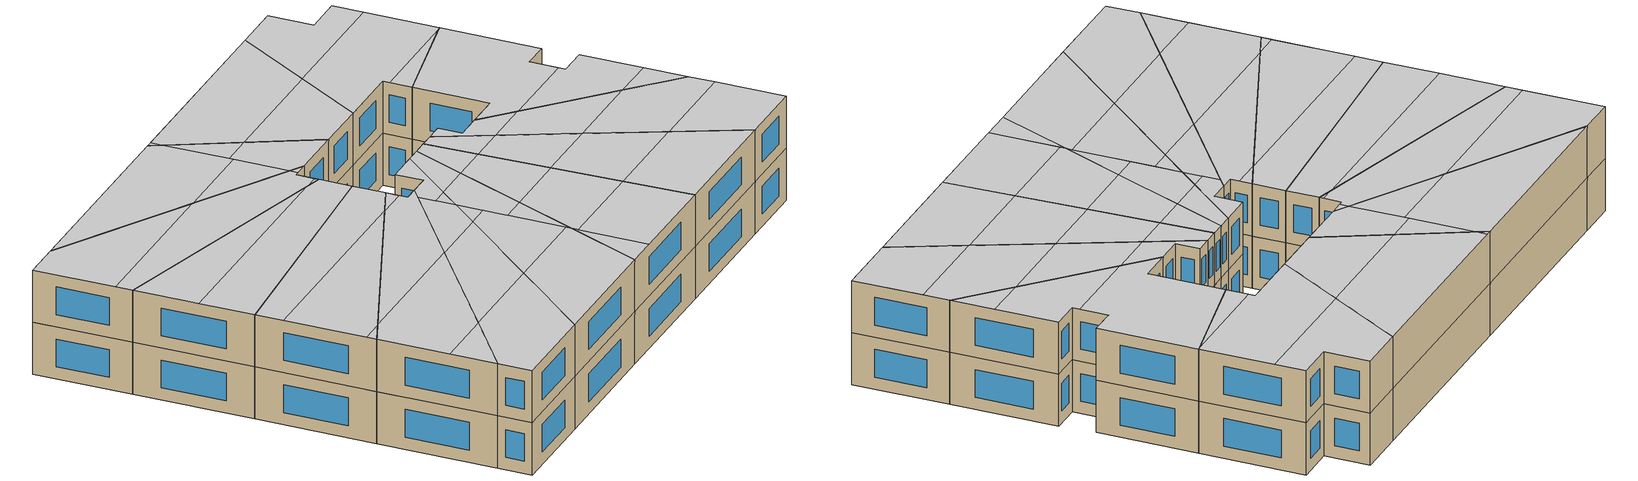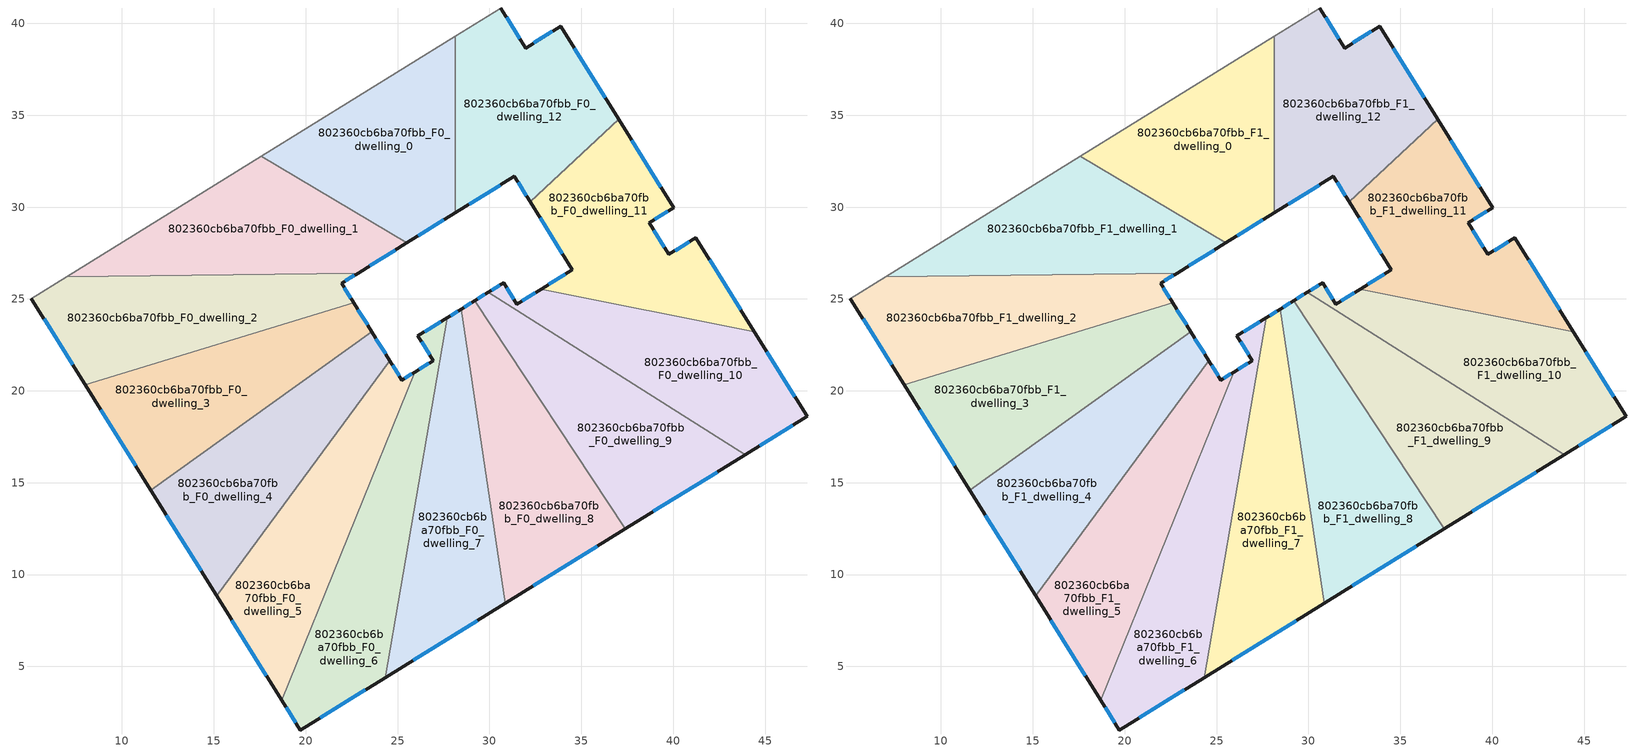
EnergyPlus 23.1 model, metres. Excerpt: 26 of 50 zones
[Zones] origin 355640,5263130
802360cb6ba70fbb_F0_dwelling_0
 floor ground (EU_floor_Construction): 28.15,39.31 28.15,29.68 25.51,28.05 17.57,32.76 z0
 wall outside (EU_wall_Construction): 25.51,28.05 28.15,29.68 z0:3
 wall to 802360cb6ba70fbb_F0_dwelling_1 (EU_wall_Construction): 17.57,32.76 25.51,28.05 z0:3
 wall adiabatic (EU_wall_Construction): 28.15,39.31 17.57,32.76 z0:3
 wall to 802360cb6ba70fbb_F0_dwelling_12 (EU_wall_Construction): 28.15,29.68 28.15,39.31 z0:3
 window (EU_Window_Construction): 26.13,28.43 27.53,29.3 z0.7:2.3
802360cb6ba70fbb_F0_dwelling_1
 floor ground (EU_floor_Construction): 25.51,28.05 22.86,26.41 6.98,26.2 17.57,32.76 z0
 wall outside (EU_wall_Construction): 22.86,26.41 25.51,28.05 z0:3
 wall to 802360cb6ba70fbb_F0_dwelling_2 (EU_wall_Construction): 6.98,26.2 22.86,26.41 z0:3
 wall adiabatic (EU_wall_Construction): 17.57,32.76 6.98,26.2 z0:3
 window (EU_Window_Construction): 23.48,26.8 24.88,27.67 z0.7:2.3
802360cb6ba70fbb_F0_dwelling_10
 floor ground (EU_floor_Construction): 44.42,23.21 47.28,18.61 43.93,16.53 29.93,25.36 30.77,25.88 31.48,24.71 32.82,25.54 z0
 wall outside (EU_wall_Construction): 32.82,25.54 31.48,24.71 30.77,25.88 29.93,25.36 / 43.93,16.53 47.28,18.61 44.42,23.21 z0:3
 wall to 802360cb6ba70fbb_F0_dwelling_11 (EU_wall_Construction): 44.42,23.21 32.82,25.54 z0:3
 wall to 802360cb6ba70fbb_F0_dwelling_9 (EU_wall_Construction): 29.93,25.36 43.93,16.53 z0:3
 window (EU_Window_Construction): 30.57,25.76 30.13,25.48 / 31.32,24.99 30.93,25.6 / 32.5,25.35 31.8,24.91 / 46.61,19.69 45.09,22.13 / 44.72,17.02 46.5,18.12 z0.7:2.3
802360cb6ba70fbb_F0_dwelling_11
 floor ground (EU_floor_Construction): 40.03,29.96 38.69,29.14 39.76,27.42 41.23,28.33 44.42,23.21 32.82,25.54 34.51,26.6 32.22,30.28 37.03,34.77 z0
 wall outside (EU_wall_Construction): 44.42,23.21 41.23,28.33 39.76,27.42 38.69,29.14 40.03,29.96 37.03,34.77 / 32.22,30.28 34.51,26.6 32.82,25.54 z0:3
 wall to 802360cb6ba70fbb_F0_dwelling_12 (EU_wall_Construction): 37.03,34.77 32.22,30.28 z0:3
 window (EU_Window_Construction): 39.51,27.83 38.94,28.74 / 40.89,28.12 40.11,27.64 / 43.67,24.41 41.98,27.13 / 34.12,26.35 33.22,25.79 / 32.76,29.42 33.97,27.46 / 39.33,31.09 37.74,33.64 / 39.01,29.33 39.71,29.77 z0.7:2.3
802360cb6ba70fbb_F0_dwelling_12
 floor ground (EU_floor_Construction): 33.88,39.84 37.03,34.77 32.22,30.28 31.35,31.67 28.15,29.68 28.15,39.31 30.62,40.84 31.96,38.66 z0
 wall outside (EU_wall_Construction): 28.15,29.68 31.35,31.67 32.22,30.28 / 37.03,34.77 33.88,39.84 31.96,38.66 30.62,40.84 z0:3
 wall adiabatic (EU_wall_Construction): 30.62,40.84 28.15,39.31 z0:3
 window (EU_Window_Construction): 31.56,31.34 32.02,30.61 / 28.9,30.15 30.6,31.2 / 31.65,39.17 30.93,40.33 / 33.43,39.57 32.41,38.94 / 36.29,35.96 34.62,38.65 z0.7:2.3
802360cb6ba70fbb_F0_dwelling_2
 floor ground (EU_floor_Construction): 22.86,26.41 21.95,25.85 22.61,24.79 8,20.33 5.07,25.02 6.98,26.2 z0
 wall outside (EU_wall_Construction): 22.61,24.79 21.95,25.85 22.86,26.41 / 5.07,25.02 8,20.33 z0:3
 wall to 802360cb6ba70fbb_F0_dwelling_3 (EU_wall_Construction): 8,20.33 22.61,24.79 z0:3
 wall adiabatic (EU_wall_Construction): 6.98,26.2 5.07,25.02 z0:3
 window (EU_Window_Construction): 22.16,25.98 22.65,26.28 / 22.46,25.04 22.1,25.6 / 5.76,23.92 7.31,21.43 z0.7:2.3
802360cb6ba70fbb_F0_dwelling_3
 floor ground (EU_floor_Construction): 22.61,24.79 23.59,23.22 11.58,14.59 8,20.33 z0
 wall outside (EU_wall_Construction): 23.59,23.22 22.61,24.79 / 8,20.33 11.58,14.59 z0:3
 wall to 802360cb6ba70fbb_F0_dwelling_4 (EU_wall_Construction): 11.58,14.59 23.59,23.22 z0:3
 window (EU_Window_Construction): 23.36,23.59 22.84,24.42 / 8.84,18.98 10.74,15.94 z0.7:2.3
802360cb6ba70fbb_F0_dwelling_4
 floor ground (EU_floor_Construction): 23.59,23.22 24.58,21.64 15.15,8.85 11.58,14.59 z0
 wall outside (EU_wall_Construction): 24.58,21.64 23.59,23.22 / 11.58,14.59 15.15,8.85 z0:3
 wall to 802360cb6ba70fbb_F0_dwelling_5 (EU_wall_Construction): 15.15,8.85 24.58,21.64 z0:3
 window (EU_Window_Construction): 24.35,22.01 23.82,22.85 / 12.42,13.24 14.31,10.2 z0.7:2.3
802360cb6ba70fbb_F0_dwelling_5
 floor ground (EU_floor_Construction): 25.93,21.02 18.7,3.17 15.15,8.85 24.58,21.64 25.23,20.59 z0
 wall outside (EU_wall_Construction): 25.93,21.02 25.23,20.59 24.58,21.64 / 15.15,8.85 18.7,3.17 z0:3
 wall to 802360cb6ba70fbb_F0_dwelling_6 (EU_wall_Construction): 18.7,3.17 25.93,21.02 z0:3
 window (EU_Window_Construction): 25.08,20.84 24.73,21.39 / 25.77,20.92 25.4,20.69 / 15.98,7.52 17.86,4.5 z0.7:2.3
802360cb6ba70fbb_F0_dwelling_6
 floor ground (EU_floor_Construction): 27.71,23.99 24.32,4.4 19.71,1.54 18.7,3.17 25.93,21.02 26.94,21.65 26.11,22.99 z0
 wall outside (EU_wall_Construction): 27.71,23.99 26.11,22.99 26.94,21.65 25.93,21.02 / 18.7,3.17 19.71,1.54 24.32,4.4 z0:3
 wall to 802360cb6ba70fbb_F0_dwelling_7 (EU_wall_Construction): 24.32,4.4 27.71,23.99 z0:3
 window (EU_Window_Construction): 26.7,21.5 26.17,21.17 / 26.3,22.67 26.74,21.96 / 27.34,23.75 26.48,23.22 / 20.79,2.21 23.24,3.73 / 18.93,2.79 19.47,1.92 z0.7:2.3
802360cb6ba70fbb_F0_dwelling_7
 floor ground (EU_floor_Construction): 28.45,24.44 30.86,8.44 24.32,4.4 27.71,23.99 z0
 wall outside (EU_wall_Construction): 28.45,24.44 27.71,23.99 / 24.32,4.4 30.86,8.44 z0:3
 wall to 802360cb6ba70fbb_F0_dwelling_8 (EU_wall_Construction): 30.86,8.44 28.45,24.44 z0:3
 window (EU_Window_Construction): 28.28,24.34 27.89,24.09 / 25.86,5.35 29.32,7.49 z0.7:2.3
802360cb6ba70fbb_F0_dwelling_8
 floor ground (EU_floor_Construction): 29.19,24.9 37.39,12.49 30.86,8.44 28.45,24.44 z0
 wall outside (EU_wall_Construction): 29.19,24.9 28.45,24.44 / 30.86,8.44 37.39,12.49 z0:3
 wall to 802360cb6ba70fbb_F0_dwelling_9 (EU_wall_Construction): 37.39,12.49 29.19,24.9 z0:3
 window (EU_Window_Construction): 29.02,24.79 28.63,24.55 / 32.39,9.39 35.86,11.54 z0.7:2.3
802360cb6ba70fbb_F0_dwelling_9
 floor ground (EU_floor_Construction): 43.93,16.53 37.39,12.49 29.19,24.9 29.93,25.36 z0
 wall outside (EU_wall_Construction): 29.93,25.36 29.19,24.9 / 37.39,12.49 43.93,16.53 z0:3
 window (EU_Window_Construction): 29.76,25.25 29.36,25.01 / 38.93,13.44 42.39,15.58 z0.7:2.3
802360cb6ba70fbb_F1_dwelling_0
 floor to 802360cb6ba70fbb_F0_dwelling_0 (EU_floor_Construction): 28.15,39.31 28.15,29.68 25.51,28.05 17.57,32.76 z3
 wall outside (EU_wall_Construction): 25.51,28.05 28.15,29.68 z3:6
 wall to 802360cb6ba70fbb_F1_dwelling_1 (EU_wall_Construction): 17.57,32.76 25.51,28.05 z3:6
 wall adiabatic (EU_wall_Construction): 28.15,39.31 17.57,32.76 z3:6
 wall to 802360cb6ba70fbb_F1_dwelling_12 (EU_wall_Construction): 28.15,29.68 28.15,39.31 z3:6
 window (EU_Window_Construction): 26.13,28.43 27.53,29.3 z3.7:5.3
 ceiling to 802360cb6ba70fbb_F2_dwelling_5 (EU_floor_Construction): 28.15,34.22 28.15,39.31 17.86,32.94 18.21,32.38 21.77,30.27 z6
 ceiling to 802360cb6ba70fbb_F2_dwelling_4 (EU_floor_Construction): 28.15,29.68 28.15,34.22 21.77,30.27 25.5,28.05 z6
 ceiling to 802360cb6ba70fbb_F2_dwelling_11 (EU_floor_Construction): 18.21,32.38 17.86,32.94 17.57,32.76 z6
802360cb6ba70fbb_F1_dwelling_1
 floor to 802360cb6ba70fbb_F0_dwelling_1 (EU_floor_Construction): 25.51,28.05 22.86,26.41 6.98,26.2 17.57,32.76 z3
 wall outside (EU_wall_Construction): 22.86,26.41 25.51,28.05 z3:6
 wall to 802360cb6ba70fbb_F1_dwelling_2 (EU_wall_Construction): 6.98,26.2 22.86,26.41 z3:6
 wall adiabatic (EU_wall_Construction): 17.57,32.76 6.98,26.2 z3:6
 window (EU_Window_Construction): 23.48,26.8 24.88,27.67 z3.7:5.3
 ceiling to 802360cb6ba70fbb_F2_dwelling_11 (EU_floor_Construction): 20.27,29.04 18.21,32.38 17.57,32.76 6.98,26.2 15.88,26.32 z6
 ceiling to 802360cb6ba70fbb_F2_dwelling_5 (EU_floor_Construction): 21.77,30.27 18.21,32.38 20.14,29.26 z6
 ceiling to 802360cb6ba70fbb_F2_dwelling_10 (EU_floor_Construction): 21.91,26.4 20.27,29.04 15.88,26.32 z6
 ceiling to 802360cb6ba70fbb_F2_dwelling_4 (EU_floor_Construction): 25.5,28.05 21.77,30.27 20.14,29.26 21.91,26.4 22.86,26.41 z6
802360cb6ba70fbb_F1_dwelling_10
 floor to 802360cb6ba70fbb_F0_dwelling_10 (EU_floor_Construction): 44.42,23.21 47.28,18.61 43.93,16.53 29.93,25.36 30.77,25.88 31.48,24.71 32.82,25.54 z3
 wall outside (EU_wall_Construction): 32.82,25.54 31.48,24.71 30.77,25.88 29.93,25.36 / 43.93,16.53 47.28,18.61 44.42,23.21 z3:6
 wall to 802360cb6ba70fbb_F1_dwelling_11 (EU_wall_Construction): 44.42,23.21 32.82,25.54 z3:6
 wall to 802360cb6ba70fbb_F1_dwelling_9 (EU_wall_Construction): 29.93,25.36 43.93,16.53 z3:6
 window (EU_Window_Construction): 30.57,25.76 30.13,25.48 / 31.32,24.99 30.93,25.6 / 32.5,25.35 31.8,24.91 / 46.61,19.69 45.09,22.13 / 44.72,17.02 46.5,18.12 z3.7:5.3
 ceiling to 802360cb6ba70fbb_F2_dwelling_1 (EU_floor_Construction): 45.2,21.96 44.42,23.21 40.87,23.92 36.5,21.22 40.22,18.87 z6
 ceiling to 802360cb6ba70fbb_F2_dwelling_2 (EU_floor_Construction): 40.87,23.92 35.15,25.07 32.74,23.59 36.5,21.22 z6
 ceiling to 802360cb6ba70fbb_F2_dwelling_0 (EU_floor_Construction): 47.28,18.61 45.2,21.96 40.22,18.87 43.93,16.53 z6
 ceiling to 802360cb6ba70fbb_F2_dwelling_3 (EU_floor_Construction): 35.15,25.07 32.82,25.54 31.48,24.71 30.77,25.88 29.93,25.36 32.74,23.59 z6
802360cb6ba70fbb_F1_dwelling_11
 floor to 802360cb6ba70fbb_F0_dwelling_11 (EU_floor_Construction): 40.03,29.96 38.69,29.14 39.76,27.42 41.23,28.33 44.42,23.21 32.82,25.54 34.51,26.6 32.22,30.28 37.03,34.77 z3
 wall outside (EU_wall_Construction): 44.42,23.21 41.23,28.33 39.76,27.42 38.69,29.14 40.03,29.96 37.03,34.77 / 32.22,30.28 34.51,26.6 32.82,25.54 z3:6
 wall to 802360cb6ba70fbb_F1_dwelling_12 (EU_wall_Construction): 37.03,34.77 32.22,30.28 z3:6
 window (EU_Window_Construction): 39.51,27.83 38.94,28.74 / 40.89,28.12 40.11,27.64 / 43.67,24.41 41.98,27.13 / 34.12,26.35 33.22,25.79 / 32.76,29.42 33.97,27.46 / 39.33,31.09 37.74,33.64 / 39.01,29.33 39.71,29.77 z3.7:5.3
 ceiling to 802360cb6ba70fbb_F2_dwelling_3 (EU_floor_Construction): 39.53,27.79 38.69,29.14 40.03,29.96 37.04,34.76 36.96,34.71 32.22,30.28 34.51,26.6 32.82,25.54 35.15,25.07 z6
 ceiling to 802360cb6ba70fbb_F2_dwelling_1 (EU_floor_Construction): 44.42,23.21 43.11,25.31 40.87,23.92 z6
 ceiling to 802360cb6ba70fbb_F2_dwelling_2 (EU_floor_Construction): 43.11,25.31 41.23,28.33 39.76,27.42 39.53,27.79 35.15,25.07 40.87,23.92 z6
802360cb6ba70fbb_F1_dwelling_12
 floor to 802360cb6ba70fbb_F0_dwelling_12 (EU_floor_Construction): 33.88,39.84 37.03,34.77 32.22,30.28 31.35,31.67 28.15,29.68 28.15,39.31 30.62,40.84 31.96,38.66 z3
 wall outside (EU_wall_Construction): 28.15,29.68 31.35,31.67 32.22,30.28 / 37.03,34.77 33.88,39.84 31.96,38.66 30.62,40.84 z3:6
 wall adiabatic (EU_wall_Construction): 30.62,40.84 28.15,39.31 z3:6
 window (EU_Window_Construction): 31.56,31.34 32.02,30.61 / 28.9,30.15 30.6,31.2 / 31.65,39.17 30.93,40.33 / 33.43,39.57 32.41,38.94 / 36.29,35.96 34.62,38.65 z3.7:5.3
 ceiling to 802360cb6ba70fbb_F2_dwelling_4 (EU_floor_Construction): 36.96,34.71 37.03,34.77 34.81,38.34 28.15,34.22 28.15,29.68 31.35,31.67 31.55,31.36 z6
 ceiling to 802360cb6ba70fbb_F2_dwelling_5 (EU_floor_Construction): 34.81,38.34 33.88,39.84 31.96,38.66 30.62,40.84 28.15,39.31 28.15,34.22 z6
 ceiling to 802360cb6ba70fbb_F2_dwelling_3 (EU_floor_Construction): 36.96,34.71 31.55,31.36 32.22,30.28 z6
802360cb6ba70fbb_F1_dwelling_2
 floor to 802360cb6ba70fbb_F0_dwelling_2 (EU_floor_Construction): 22.86,26.41 21.95,25.85 22.61,24.79 8,20.33 5.07,25.02 6.98,26.2 z3
 wall outside (EU_wall_Construction): 22.61,24.79 21.95,25.85 22.86,26.41 / 5.07,25.02 8,20.33 z3:6
 wall to 802360cb6ba70fbb_F1_dwelling_3 (EU_wall_Construction): 8,20.33 22.61,24.79 z3:6
 wall adiabatic (EU_wall_Construction): 6.98,26.2 5.07,25.02 z3:6
 window (EU_Window_Construction): 22.16,25.98 22.65,26.28 / 22.46,25.04 22.1,25.6 / 5.76,23.92 7.31,21.43 z3.7:5.3
 ceiling to 802360cb6ba70fbb_F2_dwelling_10 (EU_floor_Construction): 21.72,24.52 22.48,24.99 21.95,25.85 22.17,25.98 21.91,26.4 15.88,26.32 7.5,21.13 8,20.33 z6
 ceiling to 802360cb6ba70fbb_F2_dwelling_11 (EU_floor_Construction): 15.88,26.32 6.98,26.2 5.07,25.02 7.5,21.13 z6
 ceiling to 802360cb6ba70fbb_F2_dwelling_9 (EU_floor_Construction): 22.61,24.79 22.48,24.99 21.72,24.52 z6
 ceiling to 802360cb6ba70fbb_F2_dwelling_4 (EU_floor_Construction): 22.86,26.41 21.91,26.4 22.17,25.98 z6
802360cb6ba70fbb_F1_dwelling_3
 floor to 802360cb6ba70fbb_F0_dwelling_3 (EU_floor_Construction): 22.61,24.79 23.59,23.22 11.58,14.59 8,20.33 z3
 wall outside (EU_wall_Construction): 23.59,23.22 22.61,24.79 / 8,20.33 11.58,14.59 z3:6
 wall to 802360cb6ba70fbb_F1_dwelling_4 (EU_wall_Construction): 11.58,14.59 23.59,23.22 z3:6
 window (EU_Window_Construction): 23.36,23.59 22.84,24.42 / 8.84,18.98 10.74,15.94 z3.7:5.3
 ceiling to 802360cb6ba70fbb_F2_dwelling_9 (EU_floor_Construction): 23.59,23.22 22.61,24.79 21.72,24.52 9.93,17.22 11.58,14.59 z6
 ceiling to 802360cb6ba70fbb_F2_dwelling_10 (EU_floor_Construction): 21.72,24.52 8,20.33 9.93,17.22 z6
802360cb6ba70fbb_F1_dwelling_4
 floor to 802360cb6ba70fbb_F0_dwelling_4 (EU_floor_Construction): 23.59,23.22 24.58,21.64 15.15,8.85 11.58,14.59 z3
 wall outside (EU_wall_Construction): 24.58,21.64 23.59,23.22 / 11.58,14.59 15.15,8.85 z3:6
 wall to 802360cb6ba70fbb_F1_dwelling_5 (EU_wall_Construction): 15.15,8.85 24.58,21.64 z3:6
 window (EU_Window_Construction): 24.35,22.01 23.82,22.85 / 12.42,13.24 14.31,10.2 z3.7:5.3
 ceiling to 802360cb6ba70fbb_F2_dwelling_8 (EU_floor_Construction): 16.1,10.13 23.43,20.09 12.4,13.26 14.84,9.35 z6
 ceiling to 802360cb6ba70fbb_F2_dwelling_9 (EU_floor_Construction): 23.43,20.09 24.58,21.64 23.59,23.22 11.58,14.59 12.4,13.26 z6
 ceiling adiabatic (EU_roof_Construction): 15.15,8.85 16.1,10.13 14.84,9.35 z6
802360cb6ba70fbb_F1_dwelling_5
 floor to 802360cb6ba70fbb_F0_dwelling_5 (EU_floor_Construction): 25.93,21.02 18.7,3.17 15.15,8.85 24.58,21.64 25.23,20.59 z3
 wall outside (EU_wall_Construction): 25.93,21.02 25.23,20.59 24.58,21.64 / 15.15,8.85 18.7,3.17 z3:6
 wall to 802360cb6ba70fbb_F1_dwelling_6 (EU_wall_Construction): 18.7,3.17 25.93,21.02 z3:6
 window (EU_Window_Construction): 25.08,20.84 24.73,21.39 / 25.77,20.92 25.4,20.69 / 15.98,7.52 17.86,4.5 z3.7:5.3
 ceiling adiabatic (EU_roof_Construction): 20.41,7.39 23.33,14.61 16.1,10.13 15.15,8.85 17.27,5.45 z6; 23.33,14.61 25.93,21.02 25.23,20.59 24.58,21.64 24.96,21.03 23.43,20.09 16.1,10.13 z6
 ceiling to 802360cb6ba70fbb_F2_dwelling_6 (EU_floor_Construction): 18.7,3.17 20.41,7.39 17.27,5.45 z6
 ceiling to 802360cb6ba70fbb_F2_dwelling_9 (EU_floor_Construction): 24.96,21.03 24.58,21.64 23.43,20.09 z6
802360cb6ba70fbb_F1_dwelling_6
 floor to 802360cb6ba70fbb_F0_dwelling_6 (EU_floor_Construction): 27.71,23.99 24.32,4.4 19.71,1.54 18.7,3.17 25.93,21.02 26.94,21.65 26.11,22.99 z3
 wall outside (EU_wall_Construction): 27.71,23.99 26.11,22.99 26.94,21.65 25.93,21.02 / 18.7,3.17 19.71,1.54 24.32,4.4 z3:6
 wall to 802360cb6ba70fbb_F1_dwelling_7 (EU_wall_Construction): 24.32,4.4 27.71,23.99 z3:6
 window (EU_Window_Construction): 26.7,21.5 26.17,21.17 / 26.3,22.67 26.74,21.96 / 27.34,23.75 26.48,23.22 / 20.79,2.21 23.24,3.73 / 18.93,2.79 19.47,1.92 z3.7:5.3
 ceiling to 802360cb6ba70fbb_F2_dwelling_6 (EU_floor_Construction): 24.32,4.4 25.37,10.47 20.41,7.39 18.7,3.17 19.71,1.54 z6
 ceiling to 802360cb6ba70fbb_F2_dwelling_3 (EU_floor_Construction): 27.03,20.05 27.71,23.99 26.11,22.99 26.94,21.65 25.93,21.02 25.66,20.35 26.17,19.52 z6
 ceiling to 802360cb6ba70fbb_F2_dwelling_8 (EU_floor_Construction): 26.42,16.52 26.77,18.55 25.66,20.35 23.33,14.61 z6
 ceiling to 802360cb6ba70fbb_F2_dwelling_2 (EU_floor_Construction): 26.77,18.55 27.03,20.05 26.17,19.52 z6
 ceiling to 802360cb6ba70fbb_F2_dwelling_7 (EU_floor_Construction): 25.37,10.47 26.42,16.52 23.33,14.61 20.41,7.39 z6
802360cb6ba70fbb_F1_dwelling_7
 floor to 802360cb6ba70fbb_F0_dwelling_7 (EU_floor_Construction): 28.45,24.44 30.86,8.44 24.32,4.4 27.71,23.99 z3
 wall outside (EU_wall_Construction): 28.45,24.44 27.71,23.99 / 24.32,4.4 30.86,8.44 z3:6
 wall to 802360cb6ba70fbb_F1_dwelling_8 (EU_wall_Construction): 30.86,8.44 28.45,24.44 z3:6
 window (EU_Window_Construction): 28.28,24.34 27.89,24.09 / 25.86,5.35 29.32,7.49 z3.7:5.3
 ceiling to 802360cb6ba70fbb_F2_dwelling_6 (EU_floor_Construction): 30.86,8.44 30.16,13.07 30,13.33 25.37,10.47 24.32,4.4 z6
 ceiling to 802360cb6ba70fbb_F2_dwelling_2 (EU_floor_Construction): 29.58,16.93 28.94,21.23 27.03,20.05 26.77,18.55 28.27,16.12 z6
 ceiling to 802360cb6ba70fbb_F2_dwelling_7 (EU_floor_Construction): 30,13.33 27.58,17.24 26.42,16.52 25.37,10.47 z6
 ceiling to 802360cb6ba70fbb_F2_dwelling_8 (EU_floor_Construction): 27.58,17.24 26.77,18.55 26.42,16.52 z6
 ceiling to 802360cb6ba70fbb_F2_dwelling_1 (EU_floor_Construction): 30.16,13.07 29.58,16.93 28.27,16.12 z6
 ceiling to 802360cb6ba70fbb_F2_dwelling_3 (EU_floor_Construction): 28.94,21.23 28.45,24.44 27.71,23.99 27.03,20.05 z6
802360cb6ba70fbb_F1_dwelling_8
 floor to 802360cb6ba70fbb_F0_dwelling_8 (EU_floor_Construction): 29.19,24.9 37.39,12.49 30.86,8.44 28.45,24.44 z3
 wall outside (EU_wall_Construction): 29.19,24.9 28.45,24.44 / 30.86,8.44 37.39,12.49 z3:6
 wall to 802360cb6ba70fbb_F1_dwelling_9 (EU_wall_Construction): 37.39,12.49 29.19,24.9 z3:6
 window (EU_Window_Construction): 29.02,24.79 28.63,24.55 / 32.39,9.39 35.86,11.54 z3.7:5.3
 ceiling to 802360cb6ba70fbb_F2_dwelling_2 (EU_floor_Construction): 33.04,19.08 30.84,22.41 28.94,21.23 29.58,16.93 z6
 ceiling to 802360cb6ba70fbb_F2_dwelling_0 (EU_floor_Construction): 37.39,12.49 35.22,15.78 30.35,12.77 32.43,9.41 z6
 ceiling to 802360cb6ba70fbb_F2_dwelling_6 (EU_floor_Construction): 32.43,9.41 30.16,13.07 30.86,8.44 z6
 ceiling to 802360cb6ba70fbb_F2_dwelling_1 (EU_floor_Construction): 35.22,15.78 33.04,19.08 29.58,16.93 30.16,13.07 30.35,12.77 z6
 ceiling to 802360cb6ba70fbb_F2_dwelling_3 (EU_floor_Construction): 30.84,22.41 29.19,24.9 28.45,24.44 28.94,21.23 z6
802360cb6ba70fbb_F1_dwelling_9
 floor to 802360cb6ba70fbb_F0_dwelling_9 (EU_floor_Construction): 43.93,16.53 37.39,12.49 29.19,24.9 29.93,25.36 z3
 wall outside (EU_wall_Construction): 29.93,25.36 29.19,24.9 / 37.39,12.49 43.93,16.53 z3:6
 window (EU_Window_Construction): 29.76,25.25 29.36,25.01 / 38.93,13.44 42.39,15.58 z3.7:5.3
 ceiling to 802360cb6ba70fbb_F2_dwelling_0 (EU_floor_Construction): 43.93,16.53 40.22,18.87 35.22,15.78 37.39,12.49 z6
 ceiling to 802360cb6ba70fbb_F2_dwelling_1 (EU_floor_Construction): 40.22,18.87 36.5,21.22 33.04,19.08 35.22,15.78 z6
 ceiling to 802360cb6ba70fbb_F2_dwelling_2 (EU_floor_Construction): 36.5,21.22 32.74,23.59 30.84,22.41 33.04,19.08 z6
 ceiling to 802360cb6ba70fbb_F2_dwelling_3 (EU_floor_Construction): 32.74,23.59 29.93,25.36 29.19,24.9 30.84,22.41 z6
[Building]
EU S2 Campaign: North Axis=0; Terrain=City; Solar Distribution=FullExterior
[Site:Location]
Budapest.Ferenc.Liszt.Intl.AP: Latitude=47.437; Longitude=19.256; Time Zone=1; Elevation=185
[SizingPeriod:WeatherFileDays]
AnnualSizingPeriod: Begin Month=1; Begin Day of Month=1; End Month=12; End Day of Month=31; Day of Week for Start Day=Monday; Use Weather File Daylight Saving Period=No; Use Weather File Rain and Snow Indicators=No
[MATERIAL]
EU_InternalMass_Material: Roughness=MediumRough; Thickness=0.1; Conductivity=1; Density=1800; Specific Heat=900; Thermal Absorptance=0.9; Solar Absorptance=0.7; Visible Absorptance=0.7
[MATERIAL:NOMASS] Roughness=MediumRough; Thermal Absorptance=0.9; Solar Absorptance=0.7; Visible Absorptance=0.7
Name | Thermal Resistance
EU_wall_NoMass | 0.832559
EU_roof_NoMass | 1.39638
EU_floor_NoMass | 0.872794
[WINDOWMATERIAL:SIMPLEGLAZINGSYSTEM]
EU_Window_SimpleGlazing: UFactor=2.79869; Solar Heat Gain Coefficient=0.75; Visible Transmittance=0.75
[CONSTRUCTION]
EU_wall_Construction: EU_wall_NoMass
EU_roof_Construction: EU_roof_NoMass
EU_floor_Construction: EU_floor_NoMass
EU_Window_Construction: EU_Window_SimpleGlazing
EU_InternalMass_Construction: EU_InternalMass_Material
[ZONE] Type=1; Multiplier=1; Ceiling Height=autocalculate; Floor Area=autocalculate; Part of Total Floor Area=Yes
Name | Volume
802360cb6ba70fbb_F0_dwelling_0; 802360cb6ba70fbb_F1_dwelling_0 | 190.825
802360cb6ba70fbb_F0_dwelling_1; 802360cb6ba70fbb_F1_dwelling_1 | 190.868
802360cb6ba70fbb_F0_dwelling_10; 802360cb6ba70fbb_F1_dwelling_10 | 190.809
802360cb6ba70fbb_F0_dwelling_11; 802360cb6ba70fbb_F1_dwelling_11 | 190.855
802360cb6ba70fbb_F0_dwelling_12; 802360cb6ba70fbb_F1_dwelling_12; 802360cb6ba70fbb_F0_dwelling_3; 802360cb6ba70fbb_F1_dwelling_3 | 190.815
802360cb6ba70fbb_F0_dwelling_2; 802360cb6ba70fbb_F1_dwelling_2 | 190.832
802360cb6ba70fbb_F0_dwelling_4; 802360cb6ba70fbb_F1_dwelling_4 | 190.828
802360cb6ba70fbb_F0_dwelling_5; 802360cb6ba70fbb_F1_dwelling_5 | 189.776
802360cb6ba70fbb_F0_dwelling_6; 802360cb6ba70fbb_F1_dwelling_6 | 191.923
802360cb6ba70fbb_F0_dwelling_7; 802360cb6ba70fbb_F1_dwelling_7 | 190.774
802360cb6ba70fbb_F0_dwelling_8; 802360cb6ba70fbb_F1_dwelling_8 | 190.844
802360cb6ba70fbb_F0_dwelling_9; 802360cb6ba70fbb_F1_dwelling_9 | 190.859
[INTERNALMASS] Construction=EU_InternalMass_Construction
Name | Zone or ZoneList | Surface Area
802360cb6ba70fbb_F0_dwelling_0_EU_InternalMass | 802360cb6ba70fbb_F0_dwelling_0 | 63.6084
802360cb6ba70fbb_F0_dwelling_1_EU_InternalMass | 802360cb6ba70fbb_F0_dwelling_1 | 63.6231
802360cb6ba70fbb_F0_dwelling_2_EU_InternalMass | 802360cb6ba70fbb_F0_dwelling_2 | 63.6107
802360cb6ba70fbb_F0_dwelling_3_EU_InternalMass | 802360cb6ba70fbb_F0_dwelling_3 | 63.605
802360cb6ba70fbb_F0_dwelling_4_EU_InternalMass | 802360cb6ba70fbb_F0_dwelling_4 | 63.6095
802360cb6ba70fbb_F0_dwelling_5_EU_InternalMass | 802360cb6ba70fbb_F0_dwelling_5 | 63.2586
802360cb6ba70fbb_F0_dwelling_6_EU_InternalMass | 802360cb6ba70fbb_F0_dwelling_6 | 63.9746
802360cb6ba70fbb_F0_dwelling_7_EU_InternalMass | 802360cb6ba70fbb_F0_dwelling_7 | 63.5915
802360cb6ba70fbb_F0_dwelling_8_EU_InternalMass | 802360cb6ba70fbb_F0_dwelling_8 | 63.6146
802360cb6ba70fbb_F0_dwelling_9_EU_InternalMass | 802360cb6ba70fbb_F0_dwelling_9 | 63.6197
802360cb6ba70fbb_F0_dwelling_10_EU_InternalMass | 802360cb6ba70fbb_F0_dwelling_10 | 63.603
802360cb6ba70fbb_F0_dwelling_11_EU_InternalMass | 802360cb6ba70fbb_F0_dwelling_11 | 63.6184
802360cb6ba70fbb_F0_dwelling_12_EU_InternalMass | 802360cb6ba70fbb_F0_dwelling_12 | 63.605
802360cb6ba70fbb_F1_dwelling_0_EU_InternalMass | 802360cb6ba70fbb_F1_dwelling_0 | 63.6084
802360cb6ba70fbb_F1_dwelling_1_EU_InternalMass | 802360cb6ba70fbb_F1_dwelling_1 | 63.6231
802360cb6ba70fbb_F1_dwelling_2_EU_InternalMass | 802360cb6ba70fbb_F1_dwelling_2 | 63.6107
802360cb6ba70fbb_F1_dwelling_3_EU_InternalMass | 802360cb6ba70fbb_F1_dwelling_3 | 63.605
802360cb6ba70fbb_F1_dwelling_4_EU_InternalMass | 802360cb6ba70fbb_F1_dwelling_4 | 63.6095
802360cb6ba70fbb_F1_dwelling_5_EU_InternalMass | 802360cb6ba70fbb_F1_dwelling_5 | 63.2586
802360cb6ba70fbb_F1_dwelling_6_EU_InternalMass | 802360cb6ba70fbb_F1_dwelling_6 | 63.9746
802360cb6ba70fbb_F1_dwelling_7_EU_InternalMass | 802360cb6ba70fbb_F1_dwelling_7 | 63.5915
802360cb6ba70fbb_F1_dwelling_8_EU_InternalMass | 802360cb6ba70fbb_F1_dwelling_8 | 63.6146
802360cb6ba70fbb_F1_dwelling_9_EU_InternalMass | 802360cb6ba70fbb_F1_dwelling_9 | 63.6197
802360cb6ba70fbb_F1_dwelling_10_EU_InternalMass | 802360cb6ba70fbb_F1_dwelling_10 | 63.603
802360cb6ba70fbb_F1_dwelling_11_EU_InternalMass | 802360cb6ba70fbb_F1_dwelling_11 | 63.6184
802360cb6ba70fbb_F1_dwelling_12_EU_InternalMass | 802360cb6ba70fbb_F1_dwelling_12 | 63.605
[OTHEREQUIPMENT] Fuel Type=Electricity; Design Level Calculation Method=Watts/Area; Power per Zone Floor Area=1; Fraction Latent=0; Fraction Radiant=0; Fraction Lost=0; Carbon Dioxide Generation Rate=0; EndUse Subcategory=EU_Step8_InternalGains
Name | Zone or ZoneList or Space or SpaceList | Schedule
EU_Step8_InternalGain_802360cb6ba70fbb_F0_dwelling_0_f000 | 802360cb6ba70fbb_F0_dwelling_0 | EU_Step8_GainSchedule_802360cb6ba70fbb_F0_dwelling_0_f000
EU_Step8_InternalGain_802360cb6ba70fbb_F0_dwelling_1_f000 | 802360cb6ba70fbb_F0_dwelling_1 | EU_Step8_GainSchedule_802360cb6ba70fbb_F0_dwelling_1_f000
EU_Step8_InternalGain_802360cb6ba70fbb_F0_dwelling_2_f000 | 802360cb6ba70fbb_F0_dwelling_2 | EU_Step8_GainSchedule_802360cb6ba70fbb_F0_dwelling_2_f000
EU_Step8_InternalGain_802360cb6ba70fbb_F0_dwelling_3_f000 | 802360cb6ba70fbb_F0_dwelling_3 | EU_Step8_GainSchedule_802360cb6ba70fbb_F0_dwelling_3_f000
EU_Step8_InternalGain_802360cb6ba70fbb_F0_dwelling_4_f000 | 802360cb6ba70fbb_F0_dwelling_4 | EU_Step8_GainSchedule_802360cb6ba70fbb_F0_dwelling_4_f000
EU_Step8_InternalGain_802360cb6ba70fbb_F0_dwelling_5_f000 | 802360cb6ba70fbb_F0_dwelling_5 | EU_Step8_GainSchedule_802360cb6ba70fbb_F0_dwelling_5_f000
EU_Step8_InternalGain_802360cb6ba70fbb_F0_dwelling_6_f000 | 802360cb6ba70fbb_F0_dwelling_6 | EU_Step8_GainSchedule_802360cb6ba70fbb_F0_dwelling_6_f000
EU_Step8_InternalGain_802360cb6ba70fbb_F0_dwelling_7_f000 | 802360cb6ba70fbb_F0_dwelling_7 | EU_Step8_GainSchedule_802360cb6ba70fbb_F0_dwelling_7_f000
EU_Step8_InternalGain_802360cb6ba70fbb_F0_dwelling_8_f000 | 802360cb6ba70fbb_F0_dwelling_8 | EU_Step8_GainSchedule_802360cb6ba70fbb_F0_dwelling_8_f000
EU_Step8_InternalGain_802360cb6ba70fbb_F0_dwelling_9_f000 | 802360cb6ba70fbb_F0_dwelling_9 | EU_Step8_GainSchedule_802360cb6ba70fbb_F0_dwelling_9_f000
EU_Step8_InternalGain_802360cb6ba70fbb_F0_dwelling_10_f000 | 802360cb6ba70fbb_F0_dwelling_10 | EU_Step8_GainSchedule_802360cb6ba70fbb_F0_dwelling_10_f000
EU_Step8_InternalGain_802360cb6ba70fbb_F0_dwelling_11_f000 | 802360cb6ba70fbb_F0_dwelling_11 | EU_Step8_GainSchedule_802360cb6ba70fbb_F0_dwelling_11_f000
EU_Step8_InternalGain_802360cb6ba70fbb_F0_dwelling_12_f000 | 802360cb6ba70fbb_F0_dwelling_12 | EU_Step8_GainSchedule_802360cb6ba70fbb_F0_dwelling_12_f000
EU_Step8_InternalGain_802360cb6ba70fbb_F1_dwelling_0_f000 | 802360cb6ba70fbb_F1_dwelling_0 | EU_Step8_GainSchedule_802360cb6ba70fbb_F1_dwelling_0_f000
EU_Step8_InternalGain_802360cb6ba70fbb_F1_dwelling_1_f000 | 802360cb6ba70fbb_F1_dwelling_1 | EU_Step8_GainSchedule_802360cb6ba70fbb_F1_dwelling_1_f000
EU_Step8_InternalGain_802360cb6ba70fbb_F1_dwelling_2_f000 | 802360cb6ba70fbb_F1_dwelling_2 | EU_Step8_GainSchedule_802360cb6ba70fbb_F1_dwelling_2_f000
EU_Step8_InternalGain_802360cb6ba70fbb_F1_dwelling_3_f000 | 802360cb6ba70fbb_F1_dwelling_3 | EU_Step8_GainSchedule_802360cb6ba70fbb_F1_dwelling_3_f000
EU_Step8_InternalGain_802360cb6ba70fbb_F1_dwelling_4_f000 | 802360cb6ba70fbb_F1_dwelling_4 | EU_Step8_GainSchedule_802360cb6ba70fbb_F1_dwelling_4_f000
EU_Step8_InternalGain_802360cb6ba70fbb_F1_dwelling_5_f000 | 802360cb6ba70fbb_F1_dwelling_5 | EU_Step8_GainSchedule_802360cb6ba70fbb_F1_dwelling_5_f000
EU_Step8_InternalGain_802360cb6ba70fbb_F1_dwelling_6_f000 | 802360cb6ba70fbb_F1_dwelling_6 | EU_Step8_GainSchedule_802360cb6ba70fbb_F1_dwelling_6_f000
EU_Step8_InternalGain_802360cb6ba70fbb_F1_dwelling_7_f000 | 802360cb6ba70fbb_F1_dwelling_7 | EU_Step8_GainSchedule_802360cb6ba70fbb_F1_dwelling_7_f000
EU_Step8_InternalGain_802360cb6ba70fbb_F1_dwelling_8_f000 | 802360cb6ba70fbb_F1_dwelling_8 | EU_Step8_GainSchedule_802360cb6ba70fbb_F1_dwelling_8_f000
EU_Step8_InternalGain_802360cb6ba70fbb_F1_dwelling_9_f000 | 802360cb6ba70fbb_F1_dwelling_9 | EU_Step8_GainSchedule_802360cb6ba70fbb_F1_dwelling_9_f000
EU_Step8_InternalGain_802360cb6ba70fbb_F1_dwelling_10_f000 | 802360cb6ba70fbb_F1_dwelling_10 | EU_Step8_GainSchedule_802360cb6ba70fbb_F1_dwelling_10_f000
EU_Step8_InternalGain_802360cb6ba70fbb_F1_dwelling_11_f000 | 802360cb6ba70fbb_F1_dwelling_11 | EU_Step8_GainSchedule_802360cb6ba70fbb_F1_dwelling_11_f000
EU_Step8_InternalGain_802360cb6ba70fbb_F1_dwelling_12_f000 | 802360cb6ba70fbb_F1_dwelling_12 | EU_Step8_GainSchedule_802360cb6ba70fbb_F1_dwelling_12_f000
[ZONEVENTILATION:DESIGNFLOWRATE] Schedule=EU_AlwaysOn; Design Flow Rate Calculation Method=AirChanges/Hour; Air Changes per Hour=0.475469; Ventilation Type=Natural; Fan Pressure Rise=0; Fan Total Efficiency=1; Constant Term Coefficient=1; Temperature Term Coefficient=0; Velocity Term Coefficient=0; Velocity Squared Term Coefficient=0; Minimum Indoor Temperature=-100; Maximum Indoor Temperature=100; Delta Temperature=-100; Minimum Outdoor Temperature=-100; Maximum Outdoor Temperature=100; Maximum Wind Speed=40
Name | Zone or ZoneList or Space or SpaceList
EU_ConstantAir_802360cb6ba70fbb_F0_dwelling_0 | 802360cb6ba70fbb_F0_dwelling_0
EU_ConstantAir_802360cb6ba70fbb_F0_dwelling_1 | 802360cb6ba70fbb_F0_dwelling_1
EU_ConstantAir_802360cb6ba70fbb_F0_dwelling_2 | 802360cb6ba70fbb_F0_dwelling_2
EU_ConstantAir_802360cb6ba70fbb_F0_dwelling_3 | 802360cb6ba70fbb_F0_dwelling_3
EU_ConstantAir_802360cb6ba70fbb_F0_dwelling_4 | 802360cb6ba70fbb_F0_dwelling_4
EU_ConstantAir_802360cb6ba70fbb_F0_dwelling_5 | 802360cb6ba70fbb_F0_dwelling_5
EU_ConstantAir_802360cb6ba70fbb_F0_dwelling_6 | 802360cb6ba70fbb_F0_dwelling_6
EU_ConstantAir_802360cb6ba70fbb_F0_dwelling_7 | 802360cb6ba70fbb_F0_dwelling_7
EU_ConstantAir_802360cb6ba70fbb_F0_dwelling_8 | 802360cb6ba70fbb_F0_dwelling_8
EU_ConstantAir_802360cb6ba70fbb_F0_dwelling_9 | 802360cb6ba70fbb_F0_dwelling_9
EU_ConstantAir_802360cb6ba70fbb_F0_dwelling_10 | 802360cb6ba70fbb_F0_dwelling_10
EU_ConstantAir_802360cb6ba70fbb_F0_dwelling_11 | 802360cb6ba70fbb_F0_dwelling_11
EU_ConstantAir_802360cb6ba70fbb_F0_dwelling_12 | 802360cb6ba70fbb_F0_dwelling_12
EU_ConstantAir_802360cb6ba70fbb_F1_dwelling_0 | 802360cb6ba70fbb_F1_dwelling_0
EU_ConstantAir_802360cb6ba70fbb_F1_dwelling_1 | 802360cb6ba70fbb_F1_dwelling_1
EU_ConstantAir_802360cb6ba70fbb_F1_dwelling_2 | 802360cb6ba70fbb_F1_dwelling_2
EU_ConstantAir_802360cb6ba70fbb_F1_dwelling_3 | 802360cb6ba70fbb_F1_dwelling_3
EU_ConstantAir_802360cb6ba70fbb_F1_dwelling_4 | 802360cb6ba70fbb_F1_dwelling_4
EU_ConstantAir_802360cb6ba70fbb_F1_dwelling_5 | 802360cb6ba70fbb_F1_dwelling_5
EU_ConstantAir_802360cb6ba70fbb_F1_dwelling_6 | 802360cb6ba70fbb_F1_dwelling_6
EU_ConstantAir_802360cb6ba70fbb_F1_dwelling_7 | 802360cb6ba70fbb_F1_dwelling_7
EU_ConstantAir_802360cb6ba70fbb_F1_dwelling_8 | 802360cb6ba70fbb_F1_dwelling_8
EU_ConstantAir_802360cb6ba70fbb_F1_dwelling_9 | 802360cb6ba70fbb_F1_dwelling_9
EU_ConstantAir_802360cb6ba70fbb_F1_dwelling_10 | 802360cb6ba70fbb_F1_dwelling_10
EU_ConstantAir_802360cb6ba70fbb_F1_dwelling_11 | 802360cb6ba70fbb_F1_dwelling_11
EU_ConstantAir_802360cb6ba70fbb_F1_dwelling_12 | 802360cb6ba70fbb_F1_dwelling_12
[HVACTEMPLATE:THERMOSTAT] Constant Heating Setpoint=20; Constant Cooling Setpoint=50
EU_HeatOnly_802360cb6ba70fbb_F0_dwelling_0; EU_HeatOnly_802360cb6ba70fbb_F0_dwelling_1; EU_HeatOnly_802360cb6ba70fbb_F0_dwelling_2; EU_HeatOnly_802360cb6ba70fbb_F0_dwelling_3; EU_HeatOnly_802360cb6ba70fbb_F0_dwelling_4; EU_HeatOnly_802360cb6ba70fbb_F0_dwelling_5; EU_HeatOnly_802360cb6ba70fbb_F0_dwelling_6; EU_HeatOnly_802360cb6ba70fbb_F0_dwelling_7; EU_HeatOnly_802360cb6ba70fbb_F0_dwelling_8; EU_HeatOnly_802360cb6ba70fbb_F0_dwelling_9; EU_HeatOnly_802360cb6ba70fbb_F0_dwelling_10; EU_HeatOnly_802360cb6ba70fbb_F0_dwelling_11; EU_HeatOnly_802360cb6ba70fbb_F0_dwelling_12; EU_HeatOnly_802360cb6ba70fbb_F1_dwelling_0; EU_HeatOnly_802360cb6ba70fbb_F1_dwelling_1; EU_HeatOnly_802360cb6ba70fbb_F1_dwelling_2; EU_HeatOnly_802360cb6ba70fbb_F1_dwelling_3; EU_HeatOnly_802360cb6ba70fbb_F1_dwelling_4; EU_HeatOnly_802360cb6ba70fbb_F1_dwelling_5; EU_HeatOnly_802360cb6ba70fbb_F1_dwelling_6; EU_HeatOnly_802360cb6ba70fbb_F1_dwelling_7; EU_HeatOnly_802360cb6ba70fbb_F1_dwelling_8; EU_HeatOnly_802360cb6ba70fbb_F1_dwelling_9; EU_HeatOnly_802360cb6ba70fbb_F1_dwelling_10; EU_HeatOnly_802360cb6ba70fbb_F1_dwelling_11; EU_HeatOnly_802360cb6ba70fbb_F1_dwelling_12; EU_HeatOnly_802360cb6ba70fbb_F2_dwelling_0; EU_HeatOnly_802360cb6ba70fbb_F2_dwelling_1; EU_HeatOnly_802360cb6ba70fbb_F2_dwelling_2; EU_HeatOnly_802360cb6ba70fbb_F2_dwelling_3; EU_HeatOnly_802360cb6ba70fbb_F2_dwelling_4; EU_HeatOnly_802360cb6ba70fbb_F2_dwelling_5; EU_HeatOnly_802360cb6ba70fbb_F2_dwelling_6; EU_HeatOnly_802360cb6ba70fbb_F2_dwelling_7; EU_HeatOnly_802360cb6ba70fbb_F2_dwelling_8; EU_HeatOnly_802360cb6ba70fbb_F2_dwelling_9; EU_HeatOnly_802360cb6ba70fbb_F2_dwelling_10; EU_HeatOnly_802360cb6ba70fbb_F2_dwelling_11; EU_HeatOnly_802360cb6ba70fbb_F3_dwelling_0; EU_HeatOnly_802360cb6ba70fbb_F3_dwelling_1; EU_HeatOnly_802360cb6ba70fbb_F3_dwelling_2; EU_HeatOnly_802360cb6ba70fbb_F3_dwelling_3; EU_HeatOnly_802360cb6ba70fbb_F3_dwelling_4; EU_HeatOnly_802360cb6ba70fbb_F3_dwelling_5; EU_HeatOnly_802360cb6ba70fbb_F3_dwelling_6; EU_HeatOnly_802360cb6ba70fbb_F3_dwelling_7; EU_HeatOnly_802360cb6ba70fbb_F3_dwelling_8; EU_HeatOnly_802360cb6ba70fbb_F3_dwelling_9; EU_HeatOnly_802360cb6ba70fbb_F3_dwelling_10; EU_HeatOnly_802360cb6ba70fbb_F3_dwelling_11
[HVACTEMPLATE:ZONE:IDEALLOADSAIRSYSTEM] System Availability Schedule=EU_AlwaysOn; Maximum Heating Supply Air Temperature=50; Minimum Cooling Supply Air Temperature=13; Maximum Heating Supply Air Humidity Ratio=0.0156; Minimum Cooling Supply Air Humidity Ratio=0.0077; Heating Limit=NoLimit; Cooling Limit=NoLimit; Heating Availability Schedule=EU_AlwaysOn; Cooling Availability Schedule=EU_CoolingOff; Dehumidification Control Type=ConstantSensibleHeatRatio; Cooling Sensible Heat Ratio=0.7; Dehumidification Setpoint=60; Humidification Control Type=None; Humidification Setpoint=30; Outdoor Air Method=None; Outdoor Air Flow Rate per Person=0.00944; Outdoor Air Flow Rate per Zone Floor Area=0; Outdoor Air Flow Rate per Zone=0; Demand Controlled Ventilation Type=None; Outdoor Air Economizer Type=NoEconomizer; Heat Recovery Type=None; Sensible Heat Recovery Effectiveness=0.7; Latent Heat Recovery Effectiveness=0.65
Name | Template Thermostat
802360cb6ba70fbb_F0_dwelling_0 | EU_HeatOnly_802360cb6ba70fbb_F0_dwelling_0
802360cb6ba70fbb_F0_dwelling_1 | EU_HeatOnly_802360cb6ba70fbb_F0_dwelling_1
802360cb6ba70fbb_F0_dwelling_2 | EU_HeatOnly_802360cb6ba70fbb_F0_dwelling_2
802360cb6ba70fbb_F0_dwelling_3 | EU_HeatOnly_802360cb6ba70fbb_F0_dwelling_3
802360cb6ba70fbb_F0_dwelling_4 | EU_HeatOnly_802360cb6ba70fbb_F0_dwelling_4
802360cb6ba70fbb_F0_dwelling_5 | EU_HeatOnly_802360cb6ba70fbb_F0_dwelling_5
802360cb6ba70fbb_F0_dwelling_6 | EU_HeatOnly_802360cb6ba70fbb_F0_dwelling_6
802360cb6ba70fbb_F0_dwelling_7 | EU_HeatOnly_802360cb6ba70fbb_F0_dwelling_7
802360cb6ba70fbb_F0_dwelling_8 | EU_HeatOnly_802360cb6ba70fbb_F0_dwelling_8
802360cb6ba70fbb_F0_dwelling_9 | EU_HeatOnly_802360cb6ba70fbb_F0_dwelling_9
802360cb6ba70fbb_F0_dwelling_10 | EU_HeatOnly_802360cb6ba70fbb_F0_dwelling_10
802360cb6ba70fbb_F0_dwelling_11 | EU_HeatOnly_802360cb6ba70fbb_F0_dwelling_11
802360cb6ba70fbb_F0_dwelling_12 | EU_HeatOnly_802360cb6ba70fbb_F0_dwelling_12
802360cb6ba70fbb_F1_dwelling_0 | EU_HeatOnly_802360cb6ba70fbb_F1_dwelling_0
802360cb6ba70fbb_F1_dwelling_1 | EU_HeatOnly_802360cb6ba70fbb_F1_dwelling_1
802360cb6ba70fbb_F1_dwelling_2 | EU_HeatOnly_802360cb6ba70fbb_F1_dwelling_2
802360cb6ba70fbb_F1_dwelling_3 | EU_HeatOnly_802360cb6ba70fbb_F1_dwelling_3
802360cb6ba70fbb_F1_dwelling_4 | EU_HeatOnly_802360cb6ba70fbb_F1_dwelling_4
802360cb6ba70fbb_F1_dwelling_5 | EU_HeatOnly_802360cb6ba70fbb_F1_dwelling_5
802360cb6ba70fbb_F1_dwelling_6 | EU_HeatOnly_802360cb6ba70fbb_F1_dwelling_6
802360cb6ba70fbb_F1_dwelling_7 | EU_HeatOnly_802360cb6ba70fbb_F1_dwelling_7
802360cb6ba70fbb_F1_dwelling_8 | EU_HeatOnly_802360cb6ba70fbb_F1_dwelling_8
802360cb6ba70fbb_F1_dwelling_9 | EU_HeatOnly_802360cb6ba70fbb_F1_dwelling_9
802360cb6ba70fbb_F1_dwelling_10 | EU_HeatOnly_802360cb6ba70fbb_F1_dwelling_10
802360cb6ba70fbb_F1_dwelling_11 | EU_HeatOnly_802360cb6ba70fbb_F1_dwelling_11
802360cb6ba70fbb_F1_dwelling_12 | EU_HeatOnly_802360cb6ba70fbb_F1_dwelling_12
[SIZING:ZONE] Zone Cooling Design Supply Air Temperature Input Method=SupplyAirTemperature; Zone Cooling Design Supply Air Temperature=13; Zone Heating Design Supply Air Temperature Input Method=SupplyAirTemperature; Zone Heating Design Supply Air Temperature=50; Zone Cooling Design Supply Air Humidity Ratio=0.008; Zone Heating Design Supply Air Humidity Ratio=0.008; Cooling Design Air Flow Method=DesignDay; Cooling Design Air Flow Rate=0; Cooling Minimum Air Flow per Zone Floor Area=0.000762; Cooling Minimum Air Flow=0; Cooling Minimum Air Flow Fraction=0.2; Heating Design Air Flow Method=DesignDay; Heating Design Air Flow Rate=0; Heating Maximum Air Flow per Zone Floor Area=0.002032; Heating Maximum Air Flow=0.141576; Heating Maximum Air Flow Fraction=0.3; Account for Dedicated Outdoor Air System=No; Dedicated Outdoor Air System Control Strategy=NeutralSupplyAir; Dedicated Outdoor Air Low Setpoint Temperature for Design=autosize; Dedicated Outdoor Air High Setpoint Temperature for Design=autosize; Zone Load Sizing Method=Sensible Load Only No Latent Load; Zone Latent Cooling Design Supply Air Humidity Ratio Input Method=HumidityRatioDifference; Zone Cooling Design Supply Air Humidity Ratio Difference=0.005; Zone Latent Heating Design Supply Air Humidity Ratio Input Method=HumidityRatioDifference; Zone Humidification Design Supply Air Humidity Ratio Difference=0.005
802360cb6ba70fbb_F0_dwelling_0; 802360cb6ba70fbb_F0_dwelling_1; 802360cb6ba70fbb_F0_dwelling_2; 802360cb6ba70fbb_F0_dwelling_3; 802360cb6ba70fbb_F0_dwelling_4; 802360cb6ba70fbb_F0_dwelling_5; 802360cb6ba70fbb_F0_dwelling_6; 802360cb6ba70fbb_F0_dwelling_7; 802360cb6ba70fbb_F0_dwelling_8; 802360cb6ba70fbb_F0_dwelling_9; 802360cb6ba70fbb_F0_dwelling_10; 802360cb6ba70fbb_F0_dwelling_11; 802360cb6ba70fbb_F0_dwelling_12; 802360cb6ba70fbb_F1_dwelling_0; 802360cb6ba70fbb_F1_dwelling_1; 802360cb6ba70fbb_F1_dwelling_2; 802360cb6ba70fbb_F1_dwelling_3; 802360cb6ba70fbb_F1_dwelling_4; 802360cb6ba70fbb_F1_dwelling_5; 802360cb6ba70fbb_F1_dwelling_6; 802360cb6ba70fbb_F1_dwelling_7; 802360cb6ba70fbb_F1_dwelling_8; 802360cb6ba70fbb_F1_dwelling_9; 802360cb6ba70fbb_F1_dwelling_10; 802360cb6ba70fbb_F1_dwelling_11; 802360cb6ba70fbb_F1_dwelling_12
[SCHEDULE:CONSTANT]
Name | Hourly Value
EU_AlwaysOn | 1
EU_CoolingOff | 0
[SCHEDULE:FILE] Column Number=1; Rows to Skip at Top=0; Number of Hours of Data=8760; Column Separator=Comma; Interpolate to Timestep=No; Minutes per Item=60; Adjust Schedule for Daylight Savings=Yes
Name | File
EU_Step8_GainSchedule_802360cb6ba70fbb_F0_dwelling_0_f000 | ../../schedules/802360cb6ba70fbb/802360cb6ba70fbb_F0_dwelling_0_f000_gain.csv
EU_Step8_GainSchedule_802360cb6ba70fbb_F0_dwelling_1_f000 | ../../schedules/802360cb6ba70fbb/802360cb6ba70fbb_F0_dwelling_1_f000_gain.csv
EU_Step8_GainSchedule_802360cb6ba70fbb_F0_dwelling_2_f000 | ../../schedules/802360cb6ba70fbb/802360cb6ba70fbb_F0_dwelling_2_f000_gain.csv
EU_Step8_GainSchedule_802360cb6ba70fbb_F0_dwelling_3_f000 | ../../schedules/802360cb6ba70fbb/802360cb6ba70fbb_F0_dwelling_3_f000_gain.csv
EU_Step8_GainSchedule_802360cb6ba70fbb_F0_dwelling_4_f000 | ../../schedules/802360cb6ba70fbb/802360cb6ba70fbb_F0_dwelling_4_f000_gain.csv
EU_Step8_GainSchedule_802360cb6ba70fbb_F0_dwelling_5_f000 | ../../schedules/802360cb6ba70fbb/802360cb6ba70fbb_F0_dwelling_5_f000_gain.csv
EU_Step8_GainSchedule_802360cb6ba70fbb_F0_dwelling_6_f000 | ../../schedules/802360cb6ba70fbb/802360cb6ba70fbb_F0_dwelling_6_f000_gain.csv
EU_Step8_GainSchedule_802360cb6ba70fbb_F0_dwelling_7_f000 | ../../schedules/802360cb6ba70fbb/802360cb6ba70fbb_F0_dwelling_7_f000_gain.csv
EU_Step8_GainSchedule_802360cb6ba70fbb_F0_dwelling_8_f000 | ../../schedules/802360cb6ba70fbb/802360cb6ba70fbb_F0_dwelling_8_f000_gain.csv
EU_Step8_GainSchedule_802360cb6ba70fbb_F0_dwelling_9_f000 | ../../schedules/802360cb6ba70fbb/802360cb6ba70fbb_F0_dwelling_9_f000_gain.csv
EU_Step8_GainSchedule_802360cb6ba70fbb_F0_dwelling_10_f000 | ../../schedules/802360cb6ba70fbb/802360cb6ba70fbb_F0_dwelling_10_f000_gain.csv
EU_Step8_GainSchedule_802360cb6ba70fbb_F0_dwelling_11_f000 | ../../schedules/802360cb6ba70fbb/802360cb6ba70fbb_F0_dwelling_11_f000_gain.csv
EU_Step8_GainSchedule_802360cb6ba70fbb_F0_dwelling_12_f000 | ../../schedules/802360cb6ba70fbb/802360cb6ba70fbb_F0_dwelling_12_f000_gain.csv
EU_Step8_GainSchedule_802360cb6ba70fbb_F1_dwelling_0_f000 | ../../schedules/802360cb6ba70fbb/802360cb6ba70fbb_F1_dwelling_0_f000_gain.csv
EU_Step8_GainSchedule_802360cb6ba70fbb_F1_dwelling_1_f000 | ../../schedules/802360cb6ba70fbb/802360cb6ba70fbb_F1_dwelling_1_f000_gain.csv
EU_Step8_GainSchedule_802360cb6ba70fbb_F1_dwelling_2_f000 | ../../schedules/802360cb6ba70fbb/802360cb6ba70fbb_F1_dwelling_2_f000_gain.csv
EU_Step8_GainSchedule_802360cb6ba70fbb_F1_dwelling_3_f000 | ../../schedules/802360cb6ba70fbb/802360cb6ba70fbb_F1_dwelling_3_f000_gain.csv
EU_Step8_GainSchedule_802360cb6ba70fbb_F1_dwelling_4_f000 | ../../schedules/802360cb6ba70fbb/802360cb6ba70fbb_F1_dwelling_4_f000_gain.csv
EU_Step8_GainSchedule_802360cb6ba70fbb_F1_dwelling_5_f000 | ../../schedules/802360cb6ba70fbb/802360cb6ba70fbb_F1_dwelling_5_f000_gain.csv
EU_Step8_GainSchedule_802360cb6ba70fbb_F1_dwelling_6_f000 | ../../schedules/802360cb6ba70fbb/802360cb6ba70fbb_F1_dwelling_6_f000_gain.csv
EU_Step8_GainSchedule_802360cb6ba70fbb_F1_dwelling_7_f000 | ../../schedules/802360cb6ba70fbb/802360cb6ba70fbb_F1_dwelling_7_f000_gain.csv
EU_Step8_GainSchedule_802360cb6ba70fbb_F1_dwelling_8_f000 | ../../schedules/802360cb6ba70fbb/802360cb6ba70fbb_F1_dwelling_8_f000_gain.csv
EU_Step8_GainSchedule_802360cb6ba70fbb_F1_dwelling_9_f000 | ../../schedules/802360cb6ba70fbb/802360cb6ba70fbb_F1_dwelling_9_f000_gain.csv
EU_Step8_GainSchedule_802360cb6ba70fbb_F1_dwelling_10_f000 | ../../schedules/802360cb6ba70fbb/802360cb6ba70fbb_F1_dwelling_10_f000_gain.csv
EU_Step8_GainSchedule_802360cb6ba70fbb_F1_dwelling_11_f000 | ../../schedules/802360cb6ba70fbb/802360cb6ba70fbb_F1_dwelling_11_f000_gain.csv
EU_Step8_GainSchedule_802360cb6ba70fbb_F1_dwelling_12_f000 | ../../schedules/802360cb6ba70fbb/802360cb6ba70fbb_F1_dwelling_12_f000_gain.csv
